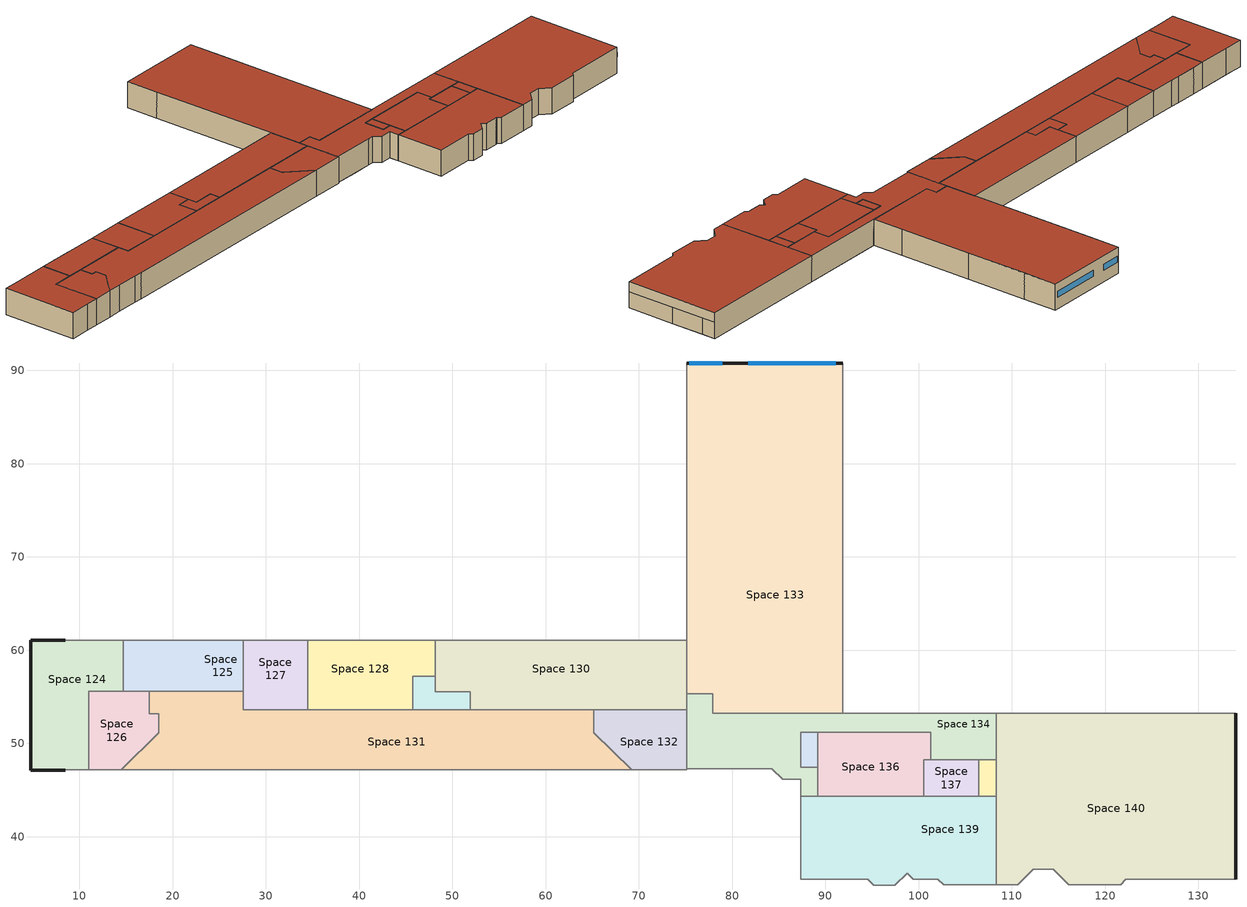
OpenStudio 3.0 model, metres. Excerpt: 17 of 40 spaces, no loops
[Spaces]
Space 124
 floor ground: 4.76,61.07 8.5,61.06 4.76,61.06 z4.3
 floor to Space 112: 14.71,61.06 14.71,55.59 11,55.59 11,47.16 8.5,47.16 8.5,47.12 4.76,47.12 4.76,61.06 z4.3
 wall outside (Arena - Insulated Concrete): 8.5,61.06 4.76,61.07 4.76,47.12 8.5,47.12 / 4.76,47.12 8.5,47.12 z4.3:9.1
 wall to Space 102: 8.5,47.12 8.5,47.16 11,47.16 z4.3:9.1
 wall to Space 105: 14.71,61.06 8.5,61.06 z4.3:9.1
 wall to Space 125: 14.71,55.59 14.71,61.06 z4.3:9.1
 wall to Space 126: 11,47.16 11,55.59 14.71,55.59 z4.3:9.1
 roof outside (Arena - Roof): 8.5,47.12 8.5,47.16 11,47.16 11,55.59 14.71,55.59 14.71,61.06 8.5,61.06 4.76,61.07 4.76,47.12 z9.1
Space 125
 floor to Space 118: 27.58,61.06 27.58,55.59 22.82,55.59 22.82,61.06 z4.3
 floor to Space 113: 21.15,61.06 21.15,55.59 17.03,55.59 17.03,61.06 z4.3
 floor to Space 110: 22.82,61.06 22.82,55.59 21.15,55.59 21.15,61.06 z4.3
 floor to Space 112: 17.03,61.06 17.03,55.59 14.71,55.59 14.71,61.06 z4.3
 wall to Space 105: 27.58,61.06 22.82,61.06 21.15,61.06 17.03,61.06 14.71,61.06 z4.3:9.1
 wall to Space 127: 27.58,55.59 27.58,61.06 z4.3:9.1
 wall to Space 131: 17.49,55.59 27.58,55.59 z4.3:9.1
 wall to Space 126: 14.71,55.59 17.49,55.59 z4.3:9.1
 roof outside (Arena - Roof): 27.58,55.59 27.58,61.06 14.71,61.06 14.71,55.59 z9.1
Space 126
 floor to Space 112: 17.03,55.59 17.03,49.68 14.48,47.16 11,47.16 11,55.59 z4.3
 floor to Space 113: 17.49,55.59 17.49,53.18 18.5,53.18 18.5,51.13 17.03,49.68 17.03,55.59 z4.3
 wall to Space 131: 14.48,47.16 18.5,51.13 18.5,53.18 17.49,53.18 17.49,55.59 z4.3:9.1
 wall to Space 102: 11,47.16 14.48,47.16 z4.3:9.1
 roof outside (Arena - Roof): 14.48,47.16 18.5,51.13 18.5,53.18 17.49,53.18 17.49,55.59 11,55.59 11,47.16 z9.1
Space 127
 floor to Space 118: 34.47,61.06 34.47,54.93 27.58,54.93 27.58,61.06 z4.3
 floor to Space 110: 34.47,54.93 34.47,53.59 27.58,53.59 27.58,54.93 z4.3
 wall to Space 105: 34.47,61.06 27.58,61.06 z4.3:9.1
 wall to Space 128: 34.47,53.59 34.47,61.06 z4.3:9.1
 wall to Space 131: 27.58,55.59 27.58,53.59 34.47,53.59 z4.3:9.1
 roof outside (Arena - Roof): 34.47,53.59 34.47,61.06 27.58,61.06 27.58,53.59 z9.1
Space 128
 floor to Space 118: 48.17,61.06 48.17,57.21 45.75,57.21 45.75,54.93 34.47,54.93 34.47,61.06 z4.3
 floor to Space 110: 45.75,54.93 45.75,53.59 34.47,53.59 34.47,54.93 z4.3
 wall to Space 105: 48.17,61.06 34.47,61.06 z4.3:9.1
 wall to Space 130: 48.17,57.21 48.17,61.06 z4.3:9.1
 wall to Space 129: 45.75,53.59 45.75,57.21 48.17,57.21 z4.3:9.1
 wall to Space 131: 34.47,53.59 45.75,53.59 z4.3:9.1
 roof outside (Arena - Roof): 45.75,53.59 45.75,57.21 48.17,57.21 48.17,61.06 34.47,61.06 34.47,53.59 z9.1
Space 129
 floor to Space 118: 48.17,57.21 48.17,55.55 51.89,55.55 51.89,54.93 45.75,54.93 45.75,57.21 z4.3
 floor to Space 110: 51.89,54.93 51.89,53.59 45.75,53.59 45.75,54.93 z4.3
 wall to Space 130: 51.89,53.59 51.89,55.55 48.17,55.55 48.17,57.21 z4.3:9.1
 wall to Space 131: 45.75,53.59 51.89,53.59 z4.3:9.1
 roof outside (Arena - Roof): 51.89,53.59 51.89,55.55 48.17,55.55 48.17,57.21 45.75,57.21 45.75,53.59 z9.1
Space 130
 floor to Space 118: 75.15,61.06 75.15,55.69 62.75,55.69 62.75,54.93 51.89,54.93 51.89,55.55 48.17,55.55 48.17,61.06 z4.3
 floor to Space 110: 75.15,55.69 75.15,53.59 51.89,53.59 51.89,54.93 62.75,54.93 62.75,55.69 z4.3
 wall to Space 105: 75.15,61.06 48.17,61.06 z4.3:9.1
 wall to Space 134: 75.15,53.59 75.15,55.31 z4.3:9.1
 wall to Space 132: 65.17,53.59 74.82,53.59 75.15,53.59 z4.3:9.1
 wall to Space 133: 75.15,55.31 75.15,61.06 z4.3:9.1
 wall to Space 131: 51.89,53.59 65.17,53.59 z4.3:9.1
 roof outside (Arena - Roof): 75.15,53.59 75.15,61.06 48.17,61.06 48.17,55.55 51.89,55.55 51.89,53.59 z9.1
Space 131
 floor to Space 118: 27.58,55.59 27.58,54.93 22.82,54.93 22.82,55.59 z4.3
 floor to Space 114: 65.17,53.22 65.17,51.13 69.24,47.16 22.82,47.16 22.82,53.22 z4.3
 floor to Space 112: 17.03,49.68 17.03,47.16 14.48,47.16 z4.3
 floor to Space 110: 22.82,55.59 22.82,54.93 27.58,54.93 27.58,53.59 65.17,53.59 65.17,53.22 22.82,53.22 22.82,47.16 21.15,47.16 21.15,55.59 z4.3
 floor to Space 113: 21.15,55.59 21.15,47.16 17.03,47.16 17.03,49.68 18.5,51.13 18.5,53.18 17.49,53.18 17.49,55.59 z4.3
 wall to Space 132: 69.24,47.16 65.17,51.13 65.17,53.59 z4.3:9.1
 wall to Space 102: 14.48,47.16 17.03,47.16 21.15,47.16 22.82,47.16 69.24,47.16 z4.3:9.1
 roof outside (Arena - Roof): 69.24,47.16 65.17,51.13 65.17,53.59 27.58,53.59 27.58,55.59 17.49,55.59 17.49,53.18 18.5,53.18 18.5,51.13 14.48,47.16 z9.1
Space 132
 floor to Space 114: 65.17,53.22 65.34,53.22 65.34,52.46 75.15,52.46 75.15,47.16 69.24,47.16 65.17,51.13 z4.3
 floor to Space 110: 75.15,53.59 75.15,52.46 65.34,52.46 65.34,53.22 65.17,53.22 65.17,53.59 z4.3
 wall to Space 103: 75.15,47.16 75.15,47.27 z4.3:9.1
 wall to Space 102: 69.24,47.16 75.15,47.16 z4.3:9.1
 wall to Space 134: 75.15,47.27 75.15,53.59 z4.3:9.1
 roof outside (Arena - Roof): 75.15,47.16 75.15,53.59 65.17,53.59 65.17,51.13 69.24,47.16 z9.1
Space 133
 floor to Space 116: 87.79,59.01 87.79,55.02 85.02,55.02 85.02,53.25 77.91,53.25 77.91,55.31 77.42,55.31 77.42,59.01 z4.3
 floor to Space 119: 91.84,72.89 91.84,59.01 77.42,59.01 77.42,72.89 z4.3
 floor to Space 120: 85.05,84.76 85.05,84.35 91.84,84.35 91.84,72.89 77.42,72.89 77.42,77.4 79.94,77.4 79.94,79.72 78.95,79.72 78.95,84.76 z4.3
 floor to Space 121: 91.84,90.8 91.84,84.35 85.05,84.35 85.05,84.76 78.95,84.76 78.95,90.8 z4.3
 floor to Space 122: 78.95,90.8 78.95,84.76 75.15,84.76 75.15,90.8 z4.3
 floor to Space 110: 75.15,84.76 78.95,84.76 78.95,79.72 79.94,79.72 79.94,77.4 77.42,77.4 77.42,55.31 75.15,55.31 z4.3; 91.84,59.01 91.84,53.25 85.02,53.25 85.02,55.02 87.79,55.02 87.79,59.01 z4.3
 wall outside (Arena - Metal Panel): 91.84,90.8 75.15,90.8 z4.3:9.1
 wall to Space 104: 91.84,53.25 91.84,59.01 91.84,72.89 91.84,84.35 91.84,90.8 z4.3:9.1
 wall to Space 134: 75.15,55.31 77.91,55.31 77.91,53.25 91.84,53.25 z4.3:9.1
 wall to Space 105: 75.15,90.8 75.15,84.76 75.15,61.06 z4.3:9.1
 window: 78.94,90.8 75.39,90.8 / 91.12,90.8 81.72,90.8 z6.41:7.51
 roof outside (Arena - Roof): 91.84,53.25 91.84,90.8 75.15,90.8 75.15,55.31 77.91,55.31 77.91,53.25 z9.1
Space 134
 floor to Space 116: 77.91,55.31 77.91,53.25 85.02,53.25 85.02,52.77 77.42,52.77 77.42,55.31 z4.3
 floor to Space 109: 89.19,47.44 89.19,44.32 87.37,44.32 87.37,47.44 z4.3; 108.35,50.66 108.35,48.23 101.29,48.23 101.29,50.66 z4.3
 floor to Space 110: 108.35,53.25 108.35,50.66 101.29,50.66 101.29,51.21 87.37,51.21 87.37,50.66 83.29,50.66 83.29,47.27 79.61,47.27 79.61,52.77 85.02,52.77 85.02,53.25 z4.3; 77.91,55.31 77.42,55.31 77.42,52.77 79.61,52.77 79.61,47.27 75.15,47.27 75.15,55.31 z4.3
 floor ground: 87.37,50.66 87.37,46.13 85.41,46.13 84.27,47.27 83.29,47.27 83.29,50.66 z4.3
 wall outside: 87.37,44.32 87.38,44.32 z4.3:9.1
 wall to Space 140: 108.35,48.23 108.35,53.25 z4.3:9.1
 wall to Space 137: 101.29,48.23 106.44,48.23 z4.3:9.1
 wall to Space 136: 89.19,51.21 101.29,51.21 101.29,48.23 / 89.19,44.32 89.19,47.44 z4.3:9.1
 wall to Space 135: 89.19,47.44 87.37,47.44 87.37,51.21 89.19,51.21 z4.3:9.1
 wall to Space 103: 75.15,47.27 83.29,47.27 84.27,47.27 85.41,46.13 87.37,46.13 87.37,44.32 z4.3:9.1
 wall to Space 104: 108.35,53.25 91.84,53.25 z4.3:9.1
 wall to Space 139: 87.38,44.32 89.19,44.32 z4.3:9.1
 wall to Space 138: 106.44,48.23 108.35,48.23 z4.3:9.1
 roof outside (Gym - Roof): 89.19,44.32 89.19,47.44 87.37,47.44 87.37,51.21 101.29,51.21 101.29,48.23 108.35,48.23 108.35,53.25 77.91,53.25 77.91,55.31 75.15,55.31 75.15,47.27 84.27,47.27 85.41,46.13 87.37,46.13 87.37,44.32 z9.1
Space 135
 floor to Space 109: 89.19,50.66 89.19,47.44 87.37,47.44 87.37,50.66 z4.3
 floor to Space 110: 89.19,51.21 89.19,50.66 87.37,50.66 87.37,51.21 z4.3
 wall to Space 136: 89.19,47.44 89.19,51.21 z4.3:9.1
 roof outside: 89.19,47.44 89.19,51.21 87.37,51.21 87.37,47.44 z9.1
Space 136
 floor to Space 110: 101.29,51.21 101.29,50.66 91.84,50.66 91.84,51.21 z4.3
 floor to Space 109: 101.29,50.66 101.29,48.23 100.57,48.23 100.57,44.32 89.19,44.32 89.19,50.66 z4.3
 floor ground: 91.84,51.21 91.84,50.66 89.19,50.66 89.19,51.21 z4.3
 wall to Space 137: 100.57,44.32 100.57,48.23 101.29,48.23 z4.3:9.1
 wall to Space 139: 89.19,44.32 100.57,44.32 z4.3:9.1
 roof outside (Gym - Roof): 100.57,44.32 100.57,48.23 101.29,48.23 101.29,51.21 89.19,51.21 89.19,44.32 z9.1
Space 137
 floor to Space 109: 106.44,48.23 106.44,44.32 100.57,44.32 100.57,48.23 z4.3
 wall to Space 138: 106.44,44.32 106.44,48.23 z4.3:9.1
 wall to Space 139: 100.57,44.32 106.44,44.32 z4.3:9.1
 roof outside (Gym - Roof): 106.44,44.32 106.44,48.23 100.57,48.23 100.57,44.32 z9.1
Space 138
 floor to Space 109: 108.35,48.23 108.35,44.32 106.44,44.32 106.44,48.23 z4.3
 wall to Space 140: 108.35,44.32 108.35,48.23 z4.3:9.1
 wall to Space 139: 106.44,44.32 108.35,44.32 z4.3:9.1
 roof outside (Gym - Roof): 108.35,44.32 108.35,48.23 106.44,48.23 106.44,44.32 z9.1
Space 139
 floor to Space 107: 108.35,39.82 108.35,34.82 102.71,34.82 102.08,35.45 101.97,35.45 101.97,39.82 z4.3
 floor to Space 106: 98.48,40.54 98.48,36.37 98.76,36.09 97.46,34.81 95.19,34.81 94.53,35.45 87.37,35.45 87.38,40.54 z4.3
 floor to Space 109: 108.35,44.32 108.35,39.82 101.97,39.82 101.97,35.45 99.44,35.45 98.76,36.09 98.48,36.37 98.48,40.54 87.38,40.54 87.38,44.32 z4.3
 wall to Space 103: 87.38,44.32 87.37,35.45 z4.3:9.1
 wall to Space 140: 108.35,34.82 108.35,44.32 z4.3:9.1
 wall to Space 101: 87.37,35.45 94.53,35.45 95.19,34.81 97.46,34.81 98.76,36.09 99.44,35.45 101.97,35.45 102.08,35.45 102.71,34.82 108.35,34.82 z4.3:9.1
 roof outside (Gym - Roof): 97.46,34.81 98.76,36.09 99.44,35.45 102.08,35.45 102.71,34.82 108.35,34.82 108.35,44.32 87.38,44.32 87.37,35.45 94.53,35.45 95.19,34.81 z9.1
Space 140
 floor to Space 107: 114.48,39.82 114.48,39.32 122.22,39.32 122.22,35.45 121.69,34.83 116.1,34.83 114.46,36.48 112.3,36.48 110.64,34.82 108.35,34.82 108.35,39.82 z4.3
 floor to Space 110: 134.02,53.25 134.02,44.55 131.42,44.54 131.42,50.66 108.35,50.66 108.35,53.25 z4.3; 134.02,44.55 134.02,44.54 131.42,44.54 z4.3
 floor to Space 109: 131.42,50.66 131.42,44.54 134.02,44.54 134.02,35.45 122.22,35.45 122.22,39.32 114.48,39.32 114.48,39.82 108.35,39.82 108.35,50.66 z4.3
 wall outside: 134.02,35.45 134.02,53.25 z7.3:9.1
 wall to Space 104: 134.02,53.25 108.35,53.25 z4.3:9.1
 wall to Space 101: 108.35,34.82 110.64,34.82 112.3,36.48 114.46,36.48 116.1,34.83 121.69,34.83 122.22,35.45 134.02,35.45 z4.3:9.1
 wall to Space 108: 134.02,35.45 134.02,44.54 134.02,50.68 z4.3:7.3
 wall to Space 115: 134.02,50.68 134.02,53.25 z4.3:7.3
 roof outside (Gym - Roof): 110.64,34.82 112.3,36.48 114.46,36.48 116.1,34.83 121.69,34.83 122.22,35.45 134.02,35.45 134.02,53.25 108.35,53.25 108.35,34.82 z9.1
[Building]
Recreation Center_1980-2004: North Axis {deg}=-90; Nominal Floor to Floor Height {m}=3; Default Construction Set=ASHRAE 189.1-2009 ClimateZone 4-5 (mdoff) ConstSet
[ClimateZones]
Climate Zone Institution Name 1=ASHRAE; Climate Zone Document Name 1=ANSI/ASHRAE Standard 169; Climate Zone Document Year 1=2006; Climate Zone Institution Name 2=CEC; Climate Zone Document Name 2=California Climate Zone Descriptions; Climate Zone Document Year 2=1995
[Site]
Site 1: Latitude {deg}=53.53; Longitude {deg}=-114.1; Time Zone {hr}=-7; Elevation {m}=723
[SizingPeriod:DesignDay] Barometric Pressure {Pa}=92936; Wind Direction {deg}=180; Sky Clearness=0; Rain Indicator=0; Snow Indicator=0; Day of Month=21; Daylight Saving Time Indicator=0; Dry-Bulb Temperature Range Modifier Type=DefaultMultipliers
Name | Maximum Dry-Bulb Temperature {C} | Daily Dry-Bulb Temperature Range {deltaC} | Humidity Indicating Conditions at Maximum Dry-Bulb | Wind Speed {m/s} | Month | Day Type | Humidity Indicating Type | Solar Model Indicator | ASHRAE Taub | ASHRAE Taud
Edmonton Stony Plain Ann Clg .4% Condns Enth=>MDB | 25.6 | 12 | 57100 | 3.8 | 7 | SummerDesignDay | Enthalpy | ASHRAETau | 0.353 | 2.369
Edmonton Stony Plain Ann Clg .4% Condns WB=>MDB | 25.3 | 12 | 19 | 3.8 | 7 | SummerDesignDay | Wetbulb | ASHRAETau | 0.353 | 2.369
Edmonton Stony Plain Ann Hum_n 99.6% Condns DP=>MCDB | -32.4 | 0 | -37.7 | 1.9 | 1 | WinterDesignDay | Dewpoint | ASHRAEClearSky
Edmonton Stony Plain Ann Htg 99.6% Condns DB | -32.5 | 0 | -32.5 | 1.9 | 1 | WinterDesignDay | Wetbulb | ASHRAEClearSky
[Construction]
000 ExtSlabCarpet 4in ClimateZone 1-8: MAT-CC05 4 HW CONCRETE, CP02 CARPET PAD
000 Exterior Door: 000 F08 Metal surface, 000 I01 25mm insulation board
000 Exterior Window: 000 Clear 3mm, 000 Air 13mm, 000 Clear 3mm
000 Interior Ceiling: 000 M11 100mm lightweight concrete, 000 F05 Ceiling air space resistance, 000 F16 Acoustic tile
000 Interior Door; 000 Interior Partition: 000 G05 25mm wood
000 Interior Floor: 000 F16 Acoustic tile, 000 F05 Ceiling air space resistance, 000 M11 100mm lightweight concrete
000 Interior Wall: 000 G01a 19mm gypsum board, 000 F04 Wall air space resistance, 000 G01a 19mm gypsum board
000 Interior Window: 000 Clear 3mm
ASHRAE 189.1-2009 ExtRoof IEAD ClimateZone 2-5: Roof Membrane, Roof Insulation [21], Metal Decking
ASHRAE 189.1-2009 ExtWall SteelFrame ClimateZone 4-8: MAT-SHEATH, Wall Insulation [39], 1/2IN Gypsum
ASHRAE 189.1-2009 ExtWindow ClimateZone 4-5: Theoretical Glass [207]
Arena - Insulated Concrete: Arena Precast Insulated Concrete
Arena - Metal Panel: 000 F08 Metal surface, Wall Insulation RSI 2.6
Arena - Roof: Roof Membrane, Wall Insulation RSI 2.6, 1/2IN Gypsum, 000 G05 25mm wood, Metal Decking, Metal Decking
Gym - Roof: Roof Membrane, Wall Insulation RSI 5.57, 000 G01a 19mm gypsum board, 000 G05 25mm wood, Metal Decking
[DefaultConstructionSet]
ASHRAE 189.1-2009 ClimateZone 4-5 (mdoff) ConstSet: Default Exterior Surface Constructions=ASHRAE 189.1-2009 ClimateZone 4-5 (mdoff) Exterior DefSurfCons; Default Interior Surface Constructions=000 Interior DefSurfCons; Default Ground Contact Surface Constructions=000 Ground DefSurfCons; Default Exterior SubSurface Constructions=ASHRAE 189.1-2009 ClimateZone 4-5 (mdoff) Exterior DefSubCons; Default Interior SubSurface Constructions=000 Interior DefSubCons; Interior Partition Construction=000 Interior Partition
[DefaultSubSurfaceConstructions] Glass Door Construction=000 Exterior Window; Skylight Construction=000 Exterior Window; Tubular Daylight Dome Construction=000 Interior Window; Tubular Daylight Diffuser Construction=000 Interior Window
Name | Fixed Window Construction | Operable Window Construction | Door Construction
000 Interior DefSubCons | 000 Interior Window | 000 Interior Window | 000 Interior Door
ASHRAE 189.1-2009 ClimateZone 4-5 (mdoff) Exterior DefSubCons | ASHRAE 189.1-2009 ExtWindow ClimateZone 4-5 | ASHRAE 189.1-2009 ExtWindow ClimateZone 4-5 | 000 Exterior Door
[DefaultSurfaceConstructions]
Name | Floor Construction | Wall Construction | Roof Ceiling Construction
000 Ground DefSurfCons | 000 ExtSlabCarpet 4in ClimateZone 1-8 | 000 ExtSlabCarpet 4in ClimateZone 1-8 | 000 ExtSlabCarpet 4in ClimateZone 1-8
000 Interior DefSurfCons | 000 Interior Floor | 000 Interior Wall | 000 Interior Ceiling
ASHRAE 189.1-2009 ClimateZone 4-5 (mdoff) Exterior DefSurfCons | 000 ExtSlabCarpet 4in ClimateZone 1-8 | ASHRAE 189.1-2009 ExtWall SteelFrame ClimateZone 4-8 | ASHRAE 189.1-2009 ExtRoof IEAD ClimateZone 2-5
[Material]
Name | Roughness | Thickness {m} | Conductivity {W/m-K} | Density {kg/m3} | Specific Heat {J/kg-K} | Thermal Absorptance | Solar Absorptance | Visible Absorptance
000 F08 Metal surface | Smooth | 0.0008 | 45.28 | 7824 | 500 | 0.9 | 0.7
000 F16 Acoustic tile | MediumSmooth | 0.0191 | 0.06 | 368 | 590
000 G01a 19mm gypsum board | MediumSmooth | 0.019 | 0.16 | 800 | 1090
000 G05 25mm wood | MediumSmooth | 0.0254 | 0.15 | 608 | 1630
000 I01 25mm insulation board | MediumRough | 0.0254 | 0.03 | 43 | 1210
000 M11 100mm lightweight concrete | MediumRough | 0.1016 | 0.53 | 1280 | 840
1/2IN Gypsum | Smooth | 0.0127 | 0.16 | 784.9 | 830 | 0.9 | 0.92 | 0.92
MAT-CC05 4 HW CONCRETE | Rough | 0.1016 | 0.3846 | 2240 | 836.8 | 0.9 | 0.7 | 0.7
Metal Decking | MediumSmooth | 0.0015 | 45.006 | 7680 | 418.4 | 0.9 | 0.7 | 0.3
Roof Insulation [21] | MediumRough | 0.2105 | 0.049 | 265 | 836.8 | 0.9 | 0.7 | 0.7
Roof Membrane | VeryRough | 0.0095 | 0.16 | 1121.29 | 1460 | 0.9 | 0.7 | 0.7
Wall Insulation [39]; Wall Insulation RSI 2.6 | MediumRough | 0.1184 | 0.045 | 265 | 836.8 | 0.9 | 0.7 | 0.7
Arena Precast Insulated Concrete | MediumRough | 0.2 | 0.0769 | 2000 | 836.8
Wall Insulation RSI 5.57 | MediumRough | 0.25065 | 0.045 | 265 | 836.8 | 0.9 | 0.7 | 0.7
[Material:AirGap]
Name | Thermal Resistance
000 F04 Wall air space resistance | 0.15
000 F05 Ceiling air space resistance | 0.18
[Material:NoMass] Thermal Absorptance=0.9; Solar Absorptance=0.7
Name | Roughness | Thermal Resistance | Visible Absorptance
CP02 CARPET PAD | VeryRough | 0.2165 | 0.8
MAT-SHEATH | Rough | 0.3626 | 0.7
[WindowMaterial:Gas]
000 Air 13mm: Gas Type=Air; Thickness=0.0127
[WindowMaterial:Glazing] Optical Data Type=SpectralAverage; Thickness=0.003; Infrared Transmittance at Normal Incidence=0
Name | Solar Transmittance at Normal Incidence | Front Side Solar Reflectance at Normal Incidence | Back Side Solar Reflectance at Normal Incidence | Visible Transmittance at Normal Incidence | Front Side Visible Reflectance at Normal Incidence | Back Side Visible Reflectance at Normal Incidence | Front Side Infrared Hemispherical Emissivity | Back Side Infrared Hemispherical Emissivity | Conductivity | Dirt Correction Factor for Solar and Visible Transmittance | Solar Diffusing
000 Clear 3mm | 0.837 | 0.075 | 0.075 | 0.898 | 0.081 | 0.081 | 0.84 | 0.84 | 0.9
Theoretical Glass [207] | 0.3311 | 0.6189 | 0.6189 | 0.44 | 0.51 | 0.51 | 0.9 | 0.9 | 0.0133 | 1 | No
[ThermostatSetpoint:DualSetpoint] Heating Setpoint Temperature Schedule=Rec Centre Heating Temp
Name | Cooling Setpoint Temperature Schedule
Thermostat Setpoint Dual Setpoint 13; Thermostat Setpoint Dual Setpoint 14; Thermostat Setpoint Dual Setpoint 15; Thermostat Setpoint Dual Setpoint 16; Thermostat Setpoint Dual Setpoint 17; Thermostat Setpoint Dual Setpoint 18; Thermostat Setpoint Dual Setpoint 19; Thermostat Setpoint Dual Setpoint 20; Thermostat Setpoint Dual Setpoint 21; Thermostat Setpoint Dual Setpoint 22; Thermostat Setpoint Dual Setpoint 27; Thermostat Setpoint Dual Setpoint 35; Thermostat Setpoint Dual Setpoint 36; Thermostat Setpoint Dual Setpoint 37; Thermostat Setpoint Dual Setpoint 38 | Rec Centre Cooling Temp
Thermostat Setpoint Dual Setpoint 28 | No Cooling Temp
[DesignSpecification:OutdoorAir] Outdoor Air Flow per Floor Area {m3/s-m2}=0
MNECB-Service and Common-Corridors: Outdoor Air Flow per Person {m3/s-person}=0.025
MNECB-Food Service-Fast Food/Cafeteria; MNECB-Office-Enclosed Offices Category 1; MNECB-Assembly-Conference/meeting-sched-C: Outdoor Air Flow per Person {m3/s-person}=0.01
MNECB-Service and Common-Mechanical/electrical room: Outdoor Air Flow per Person {m3/s-person}=0.05
MNECB-Assembly-Recreational Sport area: Outdoor Air Flow per Person {m3/s-person}=0.01; Outdoor Air Flow Rate {m3/s}=0; Outdoor Air Flow Air Changes per Hour {1/hr}=0; Outdoor Air Flow Rate Fraction Schedule=Always On
MNECB-Assembly-Indoor Athletics Seating: Outdoor Air Flow per Person {m3/s-person}=0.0075; Outdoor Air Flow Rate {m3/s}=0; Outdoor Air Flow Air Changes per Hour {1/hr}=0
MNECB-Service and Common-Toilet and Washrooms; MNECB-Food Service-Kitchen: Outdoor Air Flow per Person {m3/s-person}=0.03
MNECB-Heath-Institutional-Occupational-Physical-Therapy: Outdoor Air Flow per Person {m3/s-person}=0.012
[BuildingStory]
Building Story 2: Nominal Z Coordinate {m}=0; Nominal Floor to Floor Height {m}=4.3
[Space] Building Story=Building Story 2
Name | Space Type | Thermal Zone
Space 124 | MNECB-Service and Common-Mechanical/electrical room | MZ1 - Mech Room
Space 125 | MNECB-Service and Common-Toilet and Washrooms | MZ4 - Washrooms
Space 126 | MNECB-Assembly-Indoor Athletics Seating | MZ2 - Observation
Space 127 | MNECB-Food Service-Kitchen | MZ5 - Caf
Space 128 | MNECB-Food Service-Fast Food/Cafeteria | MZ6 - Dining
Space 129 | MNECB-Service and Common-Toilet and Washrooms | MZ7 - Washrooms
Space 130 | MNECB-Health Institutional-Occupational-Physical-Therapy | MZ8 - Physio
Space 131 | MNECB-Assembly-Indoor Athletics Seating | MZ3 - Spectators
Space 132 | MNECB-Assembly-Indoor Athletics Seating | MZ9 - Observation
Space 133 | MNECB-Assembly-Recreational Sport area | MZ10 - Shell
Space 134 | MNECB-Service and Common-Corridors | MZ11 - Corridor
Space 135 | MNECB-Service and Common-Toilet and Washrooms | MZ12 - Washrooms
Space 136 | MNECB-Assembly-Conference/meeting-sched-C | MZ13 - Meeting
Space 137 | MNECB-Service and Common-Mechanical/electrical room | MZ14 - Mech
Space 138 | MNECB-Service and Common-Toilet and Washrooms | MZ14 - Mech
Space 139 | MNECB-Office-Enclosed Offices Category 1 | MZ15 - Offices
Space 140 | Main Gym (2nd Flr) Activity Area | MZ16 - Fitness
[SpaceType]
Name | Default Schedule Set | Design Specification Outdoor Air Object
MNECB-Service and Common-Corridors | Cold Lake Rec Centre | MNECB-Service and Common-Corridors
MNECB-Food Service-Fast Food/Cafeteria | Cold Lake Rec Centre | MNECB-Food Service-Fast Food/Cafeteria
MNECB-Service and Common-Mechanical/electrical room | Cold Lake Rec Centre | MNECB-Service and Common-Mechanical/electrical room
MNECB-Assembly-Recreational Sport area | Cold Lake Rec Centre | MNECB-Assembly-Recreational Sport area
MNECB-Assembly-Indoor Athletics Seating | Cold Lake Rec Centre | MNECB-Assembly-Indoor Athletics Seating
MNECB-Office-Enclosed Offices Category 1 | Cold Lake Rec Centre | MNECB-Office-Enclosed Offices Category 1
MNECB-Service and Common-Toilet and Washrooms | Cold Lake Rec Centre | MNECB-Service and Common-Toilet and Washrooms
MNECB-Assembly-Conference/meeting-sched-C | Cold Lake Rec Centre | MNECB-Assembly-Conference/meeting-sched-C
MNECB-Food Service-Kitchen | Cold Lake Rec Centre | MNECB-Food Service-Kitchen
MNECB-Health Institutional-Occupational-Physical-Therapy |  | MNECB-Heath-Institutional-Occupational-Physical-Therapy
Main Gym (2nd Flr) Activity Area |  | MNECB-Assembly-Recreational Sport area
[People]
Name | People Definition | Space or SpaceType | Activity Level Schedule | Number of People Schedule
MNECB-Service and Common-Corridors-sched-*-people | MNECB-Service and Common-Corridors-sched-*-people_def | MNECB-Service and Common-Corridors | Rec Centre Activity (light)
MNECB-Food Service-Fast Food/Cafeteria-sched-B-people | MNECB-Food Service-Fast Food/Cafeteria-sched-B-people_def | MNECB-Food Service-Fast Food/Cafeteria | Rec Centre Activity (light)
MNECB-Service and Common-Mechanical/electrical room-sched-*-people | MNECB-Service and Common-Mechanical/electrical room-sched-*-people_def | MNECB-Service and Common-Mechanical/electrical room | Rec Centre Activity (light)
MNECB-Assembly-Recreational Sport area-sched-I-people | MNECB-Assembly-Recreational Sports Area-sched-I-people_def | MNECB-Assembly-Recreational Sport area | Rec Centre Activity (high)
MNECB-Assembly-Indoor Athletics Seating-sched-I-people | MNECB-Assembly-Indoor Athletics Seating-sched-I-people_def | MNECB-Assembly-Indoor Athletics Seating | Rec Centre Activity (light)
MNECB-Office-Enclosed Offices Category 1-sched-A-people | MNECB-Office-Enclosed offices Category 1-sched-A-people_def | MNECB-Office-Enclosed Offices Category 1 | Rec Centre Activity (light) | Office Occupancy
MNECB-Service and Common-Toilet and Washrooms-sched-*-people | MNECB-Service and Common-Toilet and Washrooms-sched-*-people_def | MNECB-Service and Common-Toilet and Washrooms | Rec Centre Activity (light)
MNECB-Assembly-Conference/meeting-sched-C-people | MNECB-Assembly-Conference/Meeting-sched-C-people_def | MNECB-Assembly-Conference/meeting-sched-C | Rec Centre Activity (light)
MNECB-Food Service-Kitchen-sched-B-people | MNECB-Food Service-Kitchen-sched-B-people_def | MNECB-Food Service-Kitchen | Rec Centre Activity (light)
People 6 | MNECB-HealthInstitutional-Occupational/PhysicalTherapy-sched-C-people_def | MNECB-Health Institutional-Occupational-Physical-Therapy | Rec Centre Activity (light) | Office Occupancy
People 7 | Main Gym (2nd Flr) occupancy | Main Gym (2nd Flr) Activity Area | Rec Centre Activity (high) | Activity Rooms and Gyms Occupancy
[Lights]
Name | Lights Definition | Space or SpaceType | Schedule
MNECB-Service and Common-Corridors-sched-*-lights | MNECB-Service and Common-Corridors-sched-*-lighting_W_per_m2_def | MNECB-Service and Common-Corridors
MNECB-Food Service-Fast Food/Cafeteria-sched-B-lights | MNECB-Food Service-Fast Food/Cafeteria-sched-B-lighting_W_per_m2_def | MNECB-Food Service-Fast Food/Cafeteria
MNECB-Service and Common-Mechanical/electrical room-sched-*-lights | MNECB-Service and Common-Mechanical/electrical room-sched-*-lighting_W_per_m2_def | MNECB-Service and Common-Mechanical/electrical room
MNECB-Assembly-Recreational Sport area-sched-I-lights | MNECB- Assembly -Recreational Sports Area-sched-I-lighting_W_per_m2_def | MNECB-Assembly-Recreational Sport area
MNECB-Assembly-Indoor Athletics Seating-sched-I-lights | MNECB- Assembly -Indoor Athletics Seating-sched-I-lighting_W_per_m2_def | MNECB-Assembly-Indoor Athletics Seating
MNECB-Office-Enclosed Offices Category 1-sched-A-lights | MNECB-Office-Enclosed offices category 1-sched-A-lighting_W_per_m2_def | MNECB-Office-Enclosed Offices Category 1 | Office Occupancy
MNECB-Service and Common-Toilet and Washrooms-sched-*-lights | MNECB-Service and Common-Toilet and Washrooms-sched-*-lighting_W_per_m2_def | MNECB-Service and Common-Toilet and Washrooms
MNECB-Assembly-Conference/meeting-sched-C-lights | MNECB- Assembly -Conference/Meeting-sched-C-lighting_W_per_m2_def | MNECB-Assembly-Conference/meeting-sched-C
MNECB-Food Service-Kitchen-sched-B-lights | MNECB-Food Service-Kitchen-sched-B-lighting_W_per_m2_def | MNECB-Food Service-Kitchen
Lights 6 | MNECB-HealthInstitutional-Occupational/PhysicalTherapy-sched-C-lighting_W_per_m2_def | MNECB-Health Institutional-Occupational-Physical-Therapy | Office Occupancy
Lights 7 | MNECB- Assembly -Recreational Sports Area-sched-I-lighting_W_per_m2_def | Main Gym (2nd Flr) Activity Area | Activity Rooms and Gyms Occupancy
[ElectricEquipment]
Name | Electric Equipment Definition | Space or SpaceType | Schedule
MNECB-Service and Common-Corridors-sched-*-equipment | MNECB-Service and Common-Corridors-sched-*-equipment_W_per_m2_def | MNECB-Service and Common-Corridors
MNECB-Food Service-Fast Food/Cafeteria-sched-B-equipment | MNECB-Food Service-Fast Food/Cafeteria-sched-B-equipment_W_per_m2_def | MNECB-Food Service-Fast Food/Cafeteria
MNECB-Service and Common-Mechanical/electrical room-sched-*-elec | MNECB-Service and Common-Mechanical/electrical room-sched-*-equipment_W_per_m2_def | MNECB-Service and Common-Mechanical/electrical room
MNECB-Assembly-Recreational Sport area-sched-I-elec | MNECB-Assembly-Recreational Sports Area-sched-I-equipment_W_per_m2_def | MNECB-Assembly-Recreational Sport area
MNECB-Assembly-Indoor Athletics Seating-sched-I-elec | MNECB-Assembly-Indoor Athletics Seating-sched-I-equipment_W_per_m2_def | MNECB-Assembly-Indoor Athletics Seating
MNECB-Office-Enclosed Offices Category 1-sched-A-elec | MNECB-Office-Enclosed offices category 1-sched-A-equipment_W_per_m2_def | MNECB-Office-Enclosed Offices Category 1 | Office Occupancy
MNECB-Service and Common-Toilet and Washrooms-sched-*-elec | MNECB-Service and Common-Toilet and Washrooms-sched-*-equipment_W_per_m2_def | MNECB-Service and Common-Toilet and Washrooms
MNECB-Assembly-Conference/meeting-sched-C-equipment | MNECB-Assembly-Conference/Meeting-sched-C-equipment_W_per_m2_def 1 | MNECB-Assembly-Conference/meeting-sched-C
MNECB-Food Service-Kitchen-sched-B-elec | MNECB-Food Service-Kitchen-sched-B-equipment_W_per_m2_def | MNECB-Food Service-Kitchen
Electric Equipment 6 | MNECB-HeathInstitutional-Occupationa/lPhysicalTherapy-sched-C-equipment_W_per_person_def | MNECB-Health Institutional-Occupational-Physical-Therapy | Office Occupancy
Electric Equipment 7 | MNECB-Assembly-Recreational Sports Area-sched-I-equipment_W_per_m2_def | Main Gym (2nd Flr) Activity Area | Activity Rooms and Gyms Occupancy
[HotWaterEquipment]
Name | Hot Water Equipment Definition | Space or SpaceType
NECB-Corr. < 2.4m wide-sched-*-hw | NECB-Corr. < 2.4m wide-sched-*-hw_def | MNECB-Service and Common-Corridors
NECB-Dining - cafeteria-sched-B-hw | NECB-Dining - cafeteria-sched-B-hw_def | MNECB-Food Service-Fast Food/Cafeteria
NECB-Electrical/Mechanical-sched-*-hw | NECB-Electrical/Mechanical-sched-*-hw_def | MNECB-Service and Common-Mechanical/electrical room
NECB-Exercise centre-sched-B-hw | NECB-Exercise centre-sched-B-hw_def | MNECB-Assembly-Recreational Sport area
NECB-Gym - audience-sched-B-hw | NECB-Gym - audience-sched-B-hw_def | MNECB-Assembly-Indoor Athletics Seating
NECB-Office - enclosed-sched-A-hw | NECB-Office - enclosed-sched-A-hw_def | MNECB-Office-Enclosed Offices Category 1
NECB-Washroom-sched-*-hw | NECB-Washroom-sched-*-hw_def | MNECB-Service and Common-Toilet and Washrooms
NECB-Conf./meet./multi-purpose-sched-C-hw | NECB-Conf./meet./multi-purpose-sched-C-hw_def | MNECB-Assembly-Conference/meeting-sched-C
NECB-Food preparation-sched-B-hw | NECB-Food preparation-sched-B-hw_def | MNECB-Food Service-Kitchen
[HotWaterEquipment:Definition] Design Level Calculation Method=Watts/Person
Name | Watts per Person {W/Person}
NECB-Corr. < 2.4m wide-sched-*-hw_def; NECB-Electrical/Mechanical-sched-*-hw_def; NECB-Washroom-sched-*-hw_def | 0
NECB-Dining - cafeteria-sched-B-hw_def | 115
NECB-Exercise centre-sched-B-hw_def; NECB-Office - enclosed-sched-A-hw_def | 90
NECB-Gym - audience-sched-B-hw_def | 30
NECB-Conf./meet./multi-purpose-sched-C-hw_def | 45
NECB-Food preparation-sched-B-hw_def | 120
[ThermalZone] Use Ideal Air Loads=No
Name | Multiplier | Thermostat
MZ16 - Fitness | 1 | Thermostat Setpoint Dual Setpoint 13
MZ15 - Offices |  | Thermostat Setpoint Dual Setpoint 14
MZ14 - Mech |  | Thermostat Setpoint Dual Setpoint 37
MZ13 - Meeting |  | Thermostat Setpoint Dual Setpoint 15
MZ12 - Washrooms |  | Thermostat Setpoint Dual Setpoint 36
MZ11 - Corridor |  | Thermostat Setpoint Dual Setpoint 16
MZ10 - Shell |  | Thermostat Setpoint Dual Setpoint 28
MZ9 - Observation |  | Thermostat Setpoint Dual Setpoint 17
MZ8 - Physio |  | Thermostat Setpoint Dual Setpoint 18
MZ7 - Washrooms |  | Thermostat Setpoint Dual Setpoint 38
MZ6 - Dining |  | Thermostat Setpoint Dual Setpoint 19
MZ5 - Caf |  | Thermostat Setpoint Dual Setpoint 20
MZ4 - Washrooms |  | Thermostat Setpoint Dual Setpoint 27
MZ3 - Spectators |  | Thermostat Setpoint Dual Setpoint 21
MZ2 - Observation |  | Thermostat Setpoint Dual Setpoint 22
MZ1 - Mech Room |  | Thermostat Setpoint Dual Setpoint 35
[DefaultScheduleSet]
Cold Lake Rec Centre: Hours of Operation Schedule=Rec Centre Fans; Number of People Schedule=Rec Centre Occ; Lighting Schedule=Rec Centre lights; Electric Equipment Schedule=Rec Centre Equipment; Gas Equipment Schedule=Rec Centre Equipment; Hot Water Equipment Schedule=Rec Centre Hot Water; Steam Equipment Schedule=Rec Centre Equipment; Other Equipment Schedule=Rec Centre Equipment
[SpaceInfiltration:DesignFlowRate] Schedule=Always On; Design Flow Rate Calculation Method=Flow/ExteriorArea; Design Flow Rate {m3/s}=0; Flow per Exterior Surface Area {m3/s-m2}=0.00035
Name | Space or SpaceType | Flow per Space Floor Area {m3/s-m2} | Air Changes per Hour {1/hr}
Space Infiltration Design Flow Rate 2 | MNECB-Assembly-Conference/meeting-sched-C
Space Infiltration Design Flow Rate 3 | MNECB-Service and Common-Corridors
Space Infiltration Design Flow Rate 4 | MNECB-Food Service-Fast Food/Cafeteria
Space Infiltration Design Flow Rate 5 | MNECB-Service and Common-Mechanical/electrical room
Space Infiltration Design Flow Rate 6 | MNECB-Assembly-Recreational Sport area | 0
Space Infiltration Design Flow Rate 7 | MNECB-Food Service-Kitchen
Space Infiltration Design Flow Rate 8 | MNECB-Assembly-Indoor Athletics Seating
Space Infiltration Design Flow Rate 14 | MNECB-Office-Enclosed Offices Category 1
Space Infiltration Design Flow Rate 21 | MNECB-Service and Common-Toilet and Washrooms | 0
Space Infiltration Design Flow Rate 13 | MNECB-Health Institutional-Occupational-Physical-Therapy | 0
Space Infiltration Design Flow Rate 24 | Main Gym (2nd Flr) Activity Area | 0 | 0
[People:Definition] Fraction Radiant=0.3
Name | Number of People Calculation Method | Space Floor Area per Person {m2/person} | Carbon Dioxide Generation Rate {m3/s-W} | Sensible Heat Fraction | Number of People {people}
MNECB-Assembly-Conference/Meeting-sched-C-people_def | Area/Person | 5 | 3.8e-008
MNECB-Service and Common-Corridors-sched-*-people_def | Area/Person | 100
MNECB-Food Service-Fast Food/Cafeteria-sched-B-people_def | Area/Person | 10 |  | Autocalculate
MNECB-Service and Common-Mechanical/electrical room-sched-*-people_def | Area/Person | 200
MNECB-Assembly-Recreational Sports Area-sched-I-people_def | Area/Person | 5 | 3.8e-008 | Autocalculate
MNECB-Food Service-Kitchen-sched-B-people_def; MNECB-Office-Enclosed offices Category 1-sched-A-people_def; MNECB-HealthInstitutional-Occupational/PhysicalTherapy-sched-C-people_def | Area/Person | 20
MNECB-Assembly-Indoor Athletics Seating-sched-I-people_def | Area/Person | 5
MNECB-Service and Common-Toilet and Washrooms-sched-*-people_def | Area/Person | 30 | 3.8e-008 | Autocalculate
Main Gym (2nd Flr) occupancy | People |  |  |  | 55
[Lights:Definition] Design Level Calculation Method=Watts/Area; Fraction Radiant=0; Fraction Visible=0; Return Air Fraction=0
Name | Watts per Space Floor Area {W/m2}
MNECB- Assembly -Conference/Meeting-sched-C-lighting_W_per_m2_def; MNECB-Office-Enclosed offices category 1-sched-A-lighting_W_per_m2_def | 19.4
MNECB-Service and Common-Corridors-sched-*-lighting_W_per_m2_def | 8.6
MNECB-Food Service-Fast Food/Cafeteria-sched-B-lighting_W_per_m2_def | 14
MNECB-Service and Common-Mechanical/electrical room-sched-*-lighting_W_per_m2_def | 7.5
MNECB- Assembly -Recreational Sports Area-sched-I-lighting_W_per_m2_def | 13
MNECB-Food Service-Kitchen-sched-B-lighting_W_per_m2_def | 15.1
MNECB- Assembly -Indoor Athletics Seating-sched-I-lighting_W_per_m2_def | 10.8
MNECB-Service and Common-Toilet and Washrooms-sched-*-lighting_W_per_m2_def | 8.7
MNECB-HealthInstitutional-Occupational/PhysicalTherapy-sched-C-lighting_W_per_m2_def | 17.2
[ElectricEquipment:Definition] Fraction Radiant=0; Fraction Lost=0
Name | Design Level Calculation Method | Watts per Space Floor Area {W/m2} | Fraction Latent | Watts per Person {W/person}
MNECB-Assembly-Conference/Meeting-sched-C-equipment_W_per_m2_def 1 | Watts/Area | 1
MNECB-Service and Common-Corridors-sched-*-equipment_W_per_m2_def | Watts/Area | 0 | 0
MNECB-Food Service-Fast Food/Cafeteria-sched-B-equipment_W_per_m2_def; MNECB-Service and Common-Mechanical/electrical room-sched-*-equipment_W_per_m2_def; MNECB-Assembly-Recreational Sports Area-sched-I-equipment_W_per_m2_def; MNECB-Service and Common-Toilet and Washrooms-sched-*-equipment_W_per_m2_def | Watts/Area | 1 | 0
MNECB-Food Service-Kitchen-sched-B-equipment_W_per_m2_def | Watts/Area | 10 | 0
MNECB-Assembly-Indoor Athletics Seating-sched-I-equipment_W_per_m2_def | Watts/Area | 0
MNECB-Office-Enclosed offices category 1-sched-A-equipment_W_per_m2_def | Watts/Area | 7.5 | 0
MNECB-HeathInstitutional-Occupationa/lPhysicalTherapy-sched-C-equipment_W_per_person_def | Watts/Person |  | 0 | 200
[Schedule:Ruleset]
Name | Default Day Schedule | Summer Design Day Schedule | Winter Design Day Schedule
Always On | Always On Default Schedule | Always On Summer Design Day | Always On Winter Design Day
Rec Centre Fans | Schedule Day 79
Rec Centre Occ | Schedule Day 77
Rec Centre lights | Schedule Day 78
Rec Centre Equipment | Schedule Day 81
Rec Centre Hot Water | Schedule Day 80
Rec Centre Heating Temp | Schedule Day 84 | Schedule Day 89 | Schedule Day 90
Office Occupancy | Schedule Day 6 |  | Schedule Day 91
Activity Rooms and Gyms Occupancy | Schedule Day 7 |  | Schedule Day 92
Rec Centre Activity (light) | Schedule Day 22
Rec Centre Activity (high) | Schedule Day 23
Rec Centre Cooling Temp | Schedule Day 38 | Schedule Day 95 | Schedule Day 96
No Cooling Temp | Schedule Day 25 | Schedule Day 97 | Schedule Day 98
[Schedule:Day]
Always On Default Schedule; Always On Winter Design Day; Always On Summer Design Day: 24, 0, 1
Schedule Day 79: 5, 0, 0, 23, 0, 1, 24, 0, 0
Schedule Day 77: 5, 0, 0, 6, 0, 0.2, 7, 30, 0.8, 12, 0, 0.325664, 13, 0, 0.8, 16, 0, 0.33, 21, 30, 0.8, 22, 0, 0.33, 23, 0, 0.2, 24, 0, 0
Schedule Day 78: 5, 0, 0, 6, 0, 0.2, 7, 30, 0.8, 12, 0, 0.33, 13, 0, 0.8, 16, 0, 0.33, 21, 45, 0.8, 22, 0, 0.33, 23, 0, 0.2, 24, 0, 0
Schedule Day 81: 5, 0, 0.0507378, 6, 0, 0.2, 7, 30, 0.8, 12, 0, 0.33, 13, 0, 0.8, 16, 0, 0.33, 21, 30, 0.8, 22, 0, 0.33, 23, 0, 0.2, 24, 0, 0.0507378
Schedule Day 80: 5, 0, 0, 6, 0, 0.2, 7, 30, 0.8, 12, 0, 0.33, 13, 0, 0.8, 16, 0, 0.33, 21, 30, 0.8, 22, 0, 0.33, 23, 0, 0.2, 24, 0, 0
Schedule Day 84; Schedule Day 90; Schedule Day 26; Schedule Day 28; Schedule Day 96; Schedule Day 98: 24, 0, 20
Schedule Day 89; Schedule Day 95; Schedule Day 41; Schedule Day 97: 24, 0, 24
Schedule Day 6: 7, 0, 0, 16, 0, 1, 24, 0, 0
Schedule Day 91; Schedule Day 7; Schedule Day 92: 24, 0, 0
Schedule Day 14: 9, 0, 0, 20, 0, 1, 24, 0, 0
Schedule Day 15: 6, 0, 0, 21, 0, 1, 24, 0, 0
Schedule Day 22: 24, 0, 130
Schedule Day 23: 24, 0, 500
Schedule Day 27: 24, 0, 5
Schedule Day 38; Schedule Day 39; Schedule Day 42; Schedule Day 25: 24, 0, 99
[Schedule:Rule]
Name | Schedule Ruleset | Rule Order | Day Schedule | Apply Sunday | Apply Monday | Apply Tuesday | Apply Wednesday | Apply Thursday | Apply Friday | Apply Saturday | Date Specification Type | Start Month | Start Day | End Month | End Day
Schedule Rule 1 | Activity Rooms and Gyms Occupancy | 1 | Schedule Day 14 | Yes | No | No | No | No | No | Yes
Schedule Rule 2 | Activity Rooms and Gyms Occupancy | 0 | Schedule Day 15 |  | Yes | Yes | Yes | Yes | Yes
Schedule Rule 3 | Rec Centre Heating Temp | 2 | Schedule Day 26 | Yes | Yes | Yes | Yes | Yes | Yes | Yes | DateRange | 10 | 1 | 12 | 30
Schedule Rule 4 | Rec Centre Heating Temp | 1 | Schedule Day 27 | Yes | Yes | Yes | Yes | Yes | Yes | Yes | DateRange | 6 | 1 | 9 | 30
Schedule Rule 5 | Rec Centre Heating Temp | 0 | Schedule Day 28 | Yes | Yes | Yes | Yes | Yes | Yes | Yes | DateRange | 1 | 1 | 5 | 31
Schedule Rule 9 | Rec Centre Cooling Temp | 2 | Schedule Day 39 | Yes | Yes | Yes | Yes | Yes | Yes | Yes | DateRange | 10 | 1 | 12 | 31
Schedule Rule 10 | Rec Centre Cooling Temp | 1 | Schedule Day 41 | Yes | Yes | Yes | Yes | Yes | Yes | Yes | DateRange | 6 | 1 | 9 | 30
Schedule Rule 11 | Rec Centre Cooling Temp | 0 | Schedule Day 42 | Yes | Yes | Yes | Yes | Yes | Yes | Yes | DateRange | 1 | 1 | 5 | 31
